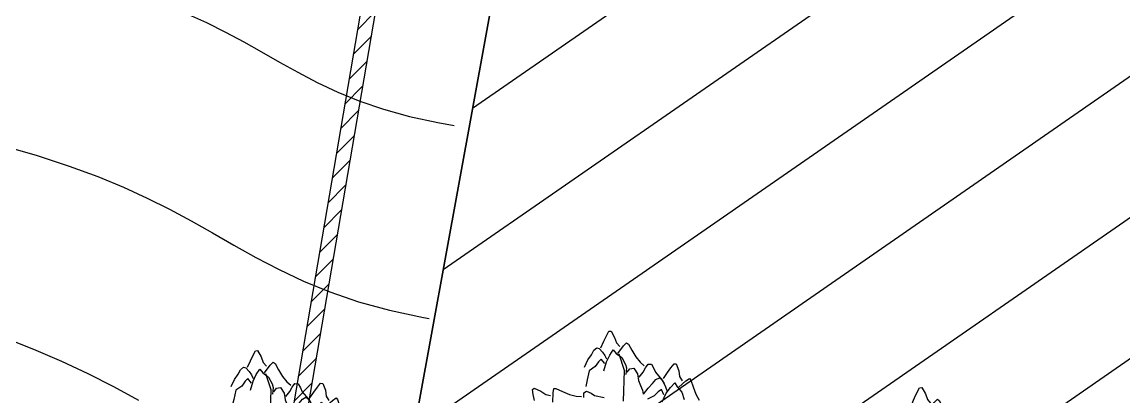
# Model space of a CAD drawing. Header units: millimetres. Extents: x 524954 to 526204, y 9523489 to 9524010.
# Drawn here: x 525935.07 to 525954.08, y 9523764.73 to 9523771.19 of the extents above; entities that cross this region are included whole.
import ezdxf

# ---------------------------------------------------------------- set-up
doc = ezdxf.new("R2010")
doc.units = ezdxf.units.MM
doc.linetypes.add('ACAD_ISO12W100', pattern=[21, 12, -3, 0, -3, 0, -3])
for name, color, linetype in [('Arbre', 34, 'ACAD_ISO12W100'), ('Bati', 6, 'Continuous'), ('Bati_H', 1, 'Continuous'), ('Cloture', 7, 'Continuous'), ('CN_01_00', 3, 'Continuous'), ('CN_02_00', 4, 'Continuous'), ('Murs', 1, 'Continuous')]:
    doc.layers.add(name, color=color, linetype=linetype)

# ---------------------------------------------------------------- blocks, each defined once
blk = doc.blocks.new('v088')
at = {"color": 3, "linetype": 'Continuous'}
for p, q in [((-0.024, 12.318), (0.016, 12.396)), ((0.016, 12.396), (0.055, 12.4)), ((0.055, 12.4), (0.118, 12.291)), ((-0.118, 12.113), (-0.069, 12.224)), ((-0.069, 12.224), (-0.024, 12.318)), ((0.118, 12.291), (0.152, 12.195)), ((0.152, 12.195), (0.207, 12.131)), ((0.272, 12.144), (0.324, 12.197)), ((0.324, 12.197), (0.356, 12.175)), ((0.356, 12.175), (0.415, 12.069)), ((-0.344, 11.901), (-0.283, 11.991)), ((-0.283, 11.991), (-0.243, 12.069)), ((-0.243, 12.069), (-0.188, 12.111)), ((-0.188, 12.111), (-0.15, 12.099)), ((-0.15, 12.099), (-0.092, 12.035)), ((-0.092, 12.035), (-0.054, 11.98)), ((-0.054, 11.98), (-0.022, 11.919)), ((-0.025, 11.872), (0.032, 11.984)), ((0.032, 11.984), (0.092, 12.078)), ((0.092, 12.078), (0.144, 12.013)), ((0.144, 12.013), (0.24, 11.942)), ((0.175, 12.015), (0.272, 12.144)), ((0.415, 12.069), (0.484, 11.953)), ((-0.403, 11.78), (-0.344, 11.901)), ((-0.217, 11.788), (-0.32, 11.714)), ((-0.162, 11.869), (-0.217, 11.788)), ((-0.112, 11.918), (-0.162, 11.869)), ((-0.054, 11.839), (-0.112, 11.918)), ((-0.066, 11.715), (-0.025, 11.872)), ((0.24, 11.942), (0.305, 11.825)), ((0.305, 11.825), (0.32, 11.765)), ((0.484, 11.953), (0.56, 11.862)), ((0.56, 11.862), (0.63, 11.801)), ((0.653, 11.766), (0.699, 11.829)), ((0.699, 11.829), (0.754, 11.828)), ((0.754, 11.828), (0.796, 11.754)), ((1.089, 11.768), (1.142, 11.837)), ((1.142, 11.837), (1.181, 11.833)), ((1.181, 11.833), (1.223, 11.714)), ((-0.32, 11.714), (-0.357, 11.558)), ((0.32, 11.765), (0.311, 11.65)), ((0.334, 11.69), (0.378, 11.749)), ((0.378, 11.749), (0.45, 11.762)), ((0.45, 11.762), (0.511, 11.664)), ((0.511, 11.664), (0.53, 11.547)), ((0.542, 11.608), (0.608, 11.694)), ((0.608, 11.694), (0.653, 11.766)), ((0.796, 11.754), (0.824, 11.689)), ((0.824, 11.689), (0.934, 11.561)), ((0.958, 11.583), (1.027, 11.683)), ((1.027, 11.683), (1.089, 11.768)), ((1.223, 11.714), (1.239, 11.614)), ((1.239, 11.614), (1.281, 11.541)), ((-1.299, 11.392), (-1.27, 11.417)), ((-1.27, 11.417), (-1.154, 11.366)), ((-0.943, 11.337), (-0.932, 11.411)), ((-0.932, 11.411), (-0.894, 11.412)), ((-0.894, 11.412), (-0.784, 11.361)), ((-0.357, 11.558), (-0.382, 11.444)), ((0.53, 11.547), (0.565, 11.463)), ((0.565, 11.463), (0.596, 11.383)), ((0.615, 11.31), (0.696, 11.418)), ((0.696, 11.418), (0.773, 11.494)), ((0.773, 11.494), (0.827, 11.564)), ((0.827, 11.564), (0.889, 11.595)), ((0.889, 11.595), (0.923, 11.575)), ((0.923, 11.575), (0.969, 11.502)), ((0.934, 11.561), (0.97, 11.497)), ((0.969, 11.502), (0.996, 11.441)), ((0.996, 11.441), (1.016, 11.375)), ((1.004, 11.329), (1.081, 11.429)), ((1.081, 11.429), (1.158, 11.51)), ((1.158, 11.51), (1.196, 11.437)), ((1.196, 11.437), (1.277, 11.348)), ((1.227, 11.433), (1.346, 11.541)), ((1.346, 11.541), (1.408, 11.583)), ((1.408, 11.583), (1.435, 11.556)), ((1.435, 11.556), (1.473, 11.441)), ((1.473, 11.441), (1.519, 11.314)), ((-1.285, 11.305), (-1.299, 11.392)), ((-1.266, 11.203), (-1.285, 11.305)), ((-1.154, 11.366), (-1.07, 11.309)), ((-1.07, 11.309), (-0.988, 11.29)), ((-0.947, 11.176), (-0.943, 11.337)), ((-0.784, 11.361), (-0.66, 11.307)), ((-0.66, 11.307), (-0.544, 11.278)), ((-0.544, 11.278), (-0.452, 11.27)), ((-0.413, 11.333), (-0.367, 11.365)), ((-0.413, 11.254), (-0.413, 11.333)), ((-0.367, 11.365), (-0.29, 11.329)), ((-0.29, 11.329), (-0.229, 11.292)), ((-0.229, 11.292), (-0.065, 11.254)), ((0.596, 11.383), (0.609, 11.315)), ((0.8, 11.283), (0.685, 11.229)), ((0.869, 11.352), (0.8, 11.283)), ((0.927, 11.391), (0.869, 11.352)), ((0.969, 11.302), (0.927, 11.391)), ((0.935, 11.183), (1.004, 11.329)), ((1.277, 11.348), (1.319, 11.221)), ((1.519, 11.314), (1.577, 11.21))]:
    blk.add_line(p, q, dxfattribs=at)
at = {"linetype": 'Continuous'}
for p, q in [((0.29, 11.722), (0.197, 12)), ((0.27, 11.193), (0.29, 11.722))]:
    blk.add_line(p, q, dxfattribs=at)

msp = doc.modelspace()

# ---------------------------------------------------------------- hatches: boundary and pattern name
at = {"layer": 'Bati_H'}
h = msp.add_hatch(dxfattribs=at)
h.set_pattern_fill('_U', color=256, scale=2, angle=214.6682, style=0, pattern_type=0)
h.set_pattern_definition([(214.668219253, (0, 0), (1.13764682022, -1.6449193635), [])])
h.paths.add_polyline_path([(525955.46, 9523760.781), (525941.676, 9523763.294), (525944.009, 9523776.091), (525956.042, 9523773.898), (525955.748, 9523772.288), (525957.5, 9523771.968), (525957.5, 9523771.968)])
at = {"layer": 'Murs'}
h = msp.add_hatch(dxfattribs=at)
h.set_pattern_fill('_U', color=256, scale=0.25, angle=45, style=0, pattern_type=0)
h.set_pattern_definition([(45, (0, 0), (-0.1767766952966, 0.1767766952966), [])])
h.paths.add_polyline_path([(525943.497, 9523786.499), (525939.15, 9523761.062), (525959.522, 9523757.313), (525960.624, 9523764.431), (525961.465, 9523772.198), (525963.029, 9523784.147)])
h.paths.add_polyline_path([(525943.703, 9523786.222), (525939.438, 9523761.264), (525959.315, 9523757.605), (525960.376, 9523764.463), (525961.217, 9523772.228), (525962.748, 9523783.929)], flags=0)

# ---------------------------------------------------------------- linework, layer by layer
at = {"layer": 'Bati', "flags": 128}
msp.add_lwpolyline([(525955.46, 9523760.781), (525941.676, 9523763.294), (525944.009, 9523776.091), (525956.042, 9523773.898), (525955.748, 9523772.288), (525957.5, 9523771.968), (525957.5, 9523771.968)], close=True, dxfattribs=at)
at = {"layer": 'Cloture', "flags": 128}
for points in [[(525943.497, 9523786.499), (525939.15, 9523761.062), (525959.522, 9523757.313), (525960.624, 9523764.431), (525961.465, 9523772.198), (525963.029, 9523784.147)], [(525943.703, 9523786.222), (525939.438, 9523761.264), (525959.315, 9523757.605), (525960.376, 9523764.463), (525961.217, 9523772.228), (525962.748, 9523783.929)]]:
    msp.add_lwpolyline(points, close=True, dxfattribs=at)
msp.add_lwpolyline([(525956.042, 9523773.898), (525944.009, 9523776.091), (525941.676, 9523763.294), (525955.46, 9523760.781), (525957.5, 9523771.968), (525955.748, 9523772.288), (525956.042, 9523773.898)], dxfattribs=at)
at = {"layer": 'CN_01_00', "elevation": 293, "flags": 128}
msp.add_lwpolyline([(525934.711, 9523769.068), (525935.331, 9523768.888), (525935.882, 9523768.708), (525936.376, 9523768.527), (525936.822, 9523768.344), (525937.232, 9523768.156), (525937.617, 9523767.963), (525937.988, 9523767.763), (525938.355, 9523767.556), (525938.726, 9523767.344), (525939.107, 9523767.132), (525939.506, 9523766.925), (525939.929, 9523766.726), (525940.383, 9523766.54), (525940.874, 9523766.371), (525941.41, 9523766.224), (525941.996, 9523766.099), (525942.097, 9523766.082)], dxfattribs=at)
at = {"layer": 'CN_02_00', "flags": 128}
for points, elevation in [([(525937.892, 9523771.34), (525938.255, 9523771.18), (525938.584, 9523771.017), (525938.895, 9523770.85), (525939.202, 9523770.676), (525939.512, 9523770.499), (525939.83, 9523770.323), (525940.163, 9523770.149), (525940.517, 9523769.983), (525940.896, 9523769.828), (525941.306, 9523769.687), (525941.754, 9523769.564), (525942.244, 9523769.459), (525942.526, 9523769.408)], 294), ([(525934.762, 9523765.754), (525935.271, 9523765.555), (525935.751, 9523765.348), (525936.208, 9523765.133), (525936.649, 9523764.91), (525937.08, 9523764.677)], 292)]:
    msp.add_lwpolyline(points, dxfattribs=dict(at, elevation=elevation))

# ---------------------------------------------------------------- block references
at = {"layer": 'Arbre'}
for p in [(525945.177, 9523753.467), (525939.081, 9523753.132), (525950.538, 9523752.494)]:
    msp.add_blockref('v088', p, dxfattribs=at)

doc.saveas('drawing.dxf')
